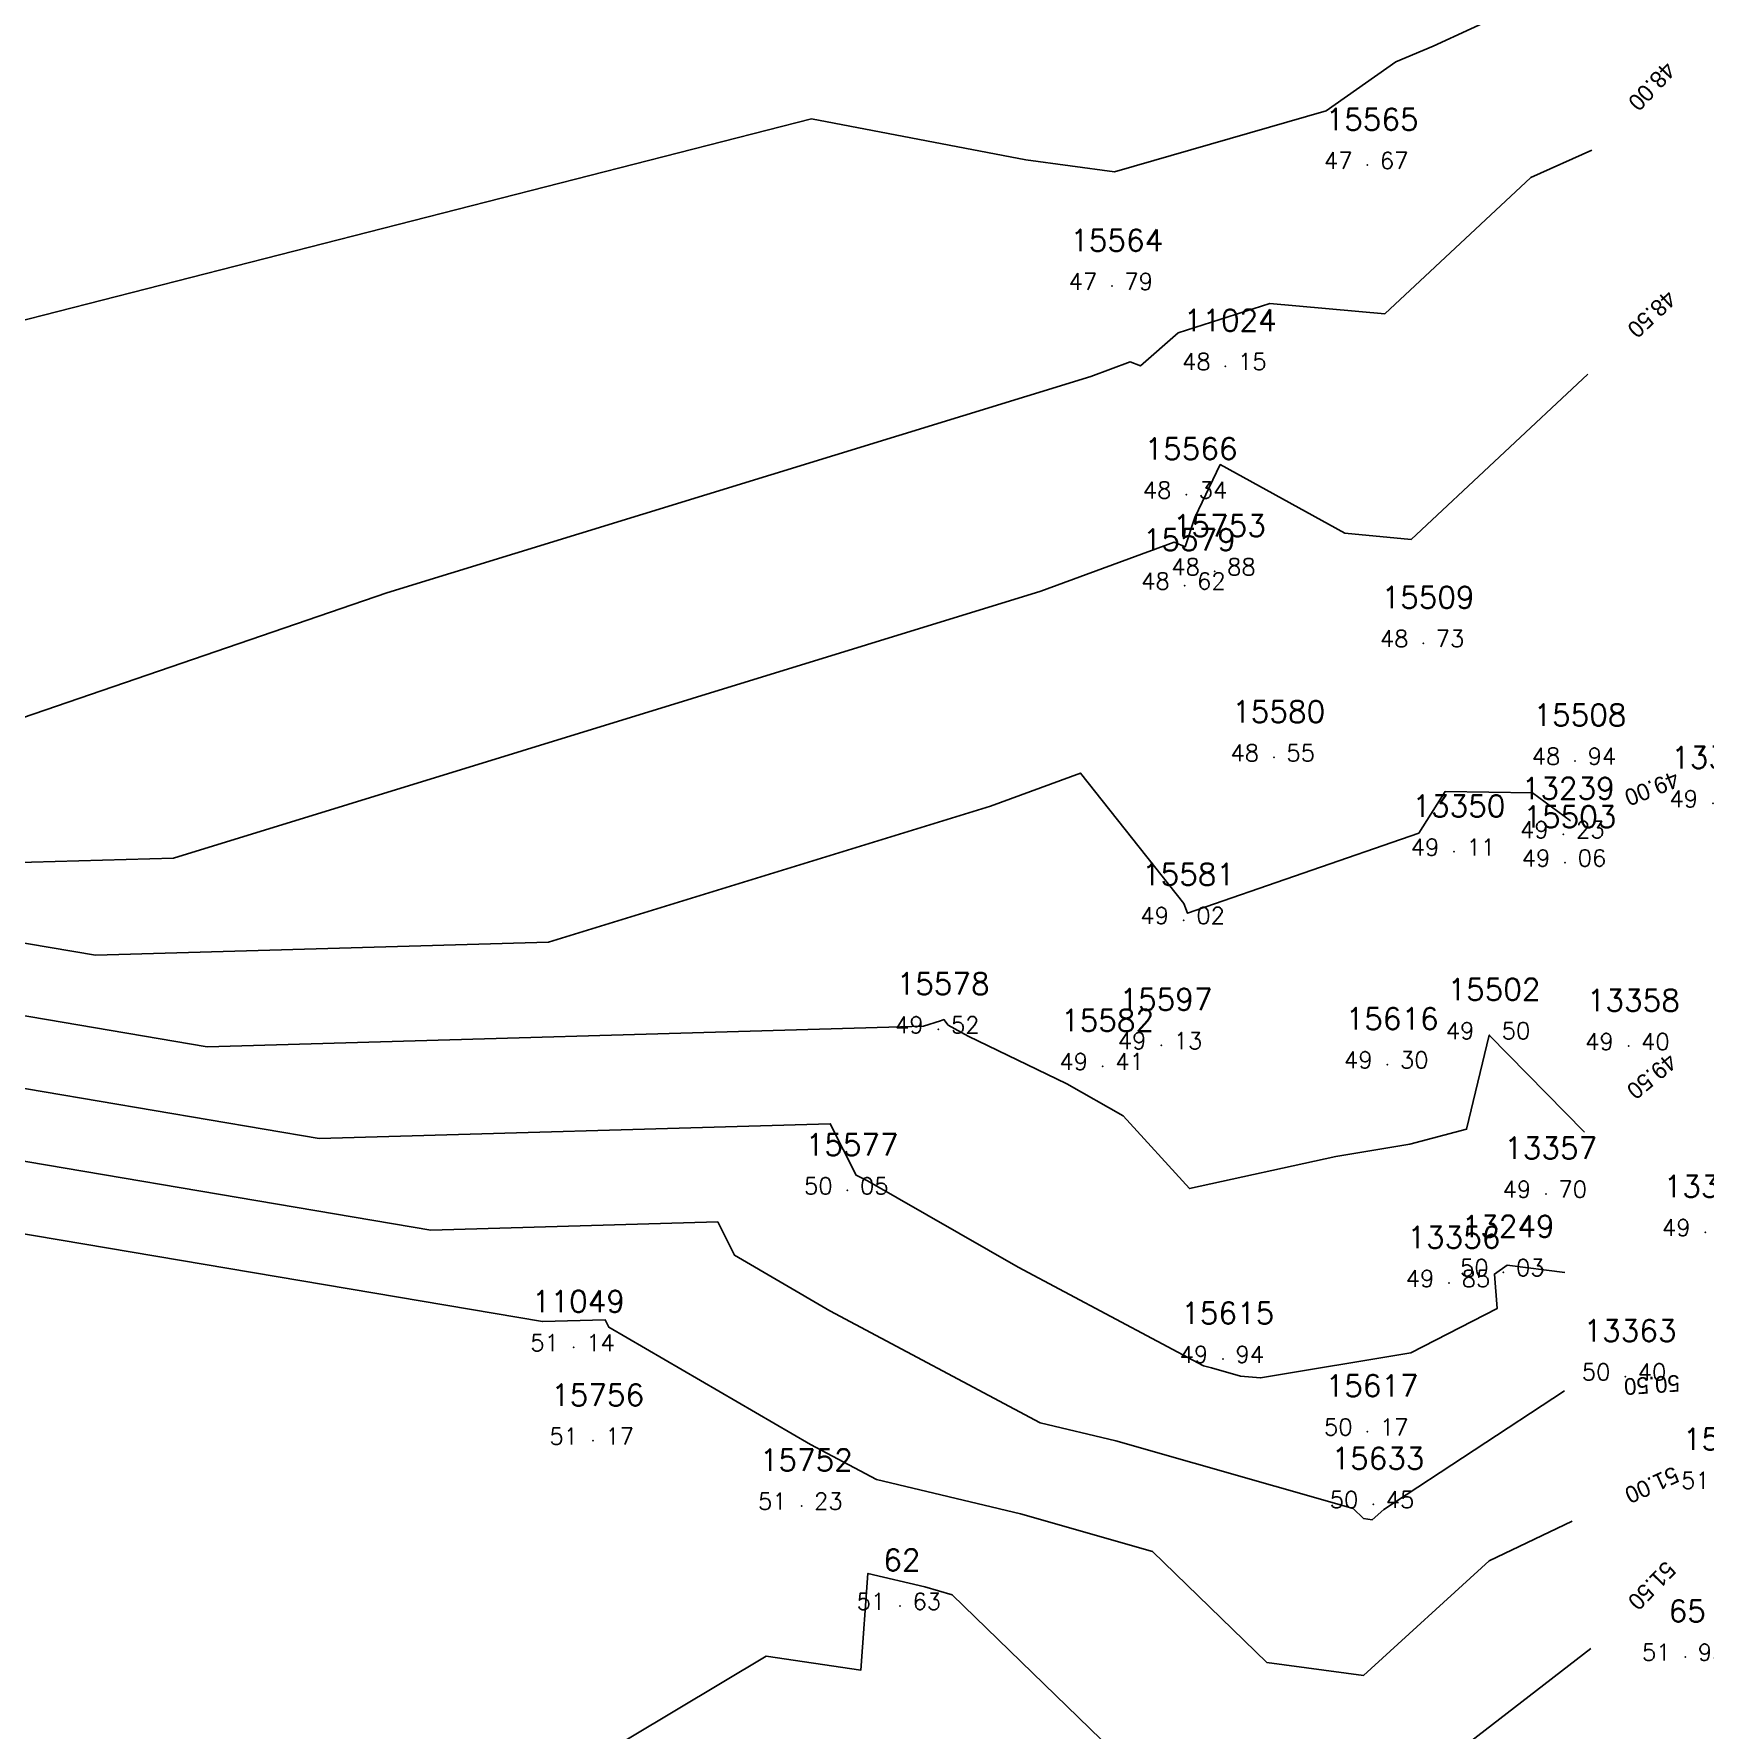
# Model space of a CAD drawing. Header units: millimetres. Extents: x 1412565 to 1412813, y 4931476 to 4931699.
# Drawn here: x 1412728.61 to 1412748.64, y 4931598.96 to 4931619.29 of the extents above; entities that cross this region are included whole.
import ezdxf
from ezdxf.enums import TextEntityAlignment as Align

# ---------------------------------------------------------------- set-up
doc = ezdxf.new("R2010")
doc.units = ezdxf.units.MM
for name, color, linetype in [('CIVIL', 50, 'Continuous'), ('CIVIL-DRAW', 80, 'Continuous'), ('CIVIL-NONAME', 130, 'Continuous'), ('CIVIL-TEXT', 240, 'Continuous'), ('CIVIL-Z', 50, 'Continuous'), ('Tcontours0', 7, 'Continuous'), ('Tcontours1', 7, 'Continuous'), ('Tcontours2', 7, 'Continuous')]:
    doc.layers.add(name, color=color, linetype=linetype)
doc.styles.add('CIVILCADMAIN', font='TXT.SHX')
doc.styles.add('MAVAT_HebTXT', font='hebtxt.shx')
doc.styles.get("Standard").update_dxf_attribs({"font": 'arial.ttf'})

# ---------------------------------------------------------------- blocks, each defined once
blk = doc.blocks.new('CIVIL-ZZ')
at = {"layer": 'CIVIL-DRAW'}
blk.add_point((0, 0), dxfattribs=at)
at = {"layer": 'CIVIL-NONAME'}
blk.add_attdef('NAME', text='', height=1.8, dxfattribs=at).set_placement((0, 2.1), align=Align.CENTER)
at = {"layer": 'CIVIL-TEXT', "flags": 8}
blk.add_attdef('TEXT', text='', height=2, dxfattribs=at).set_placement((0.2, -3.3), align=Align.CENTER)
at = {"layer": 'CIVIL-Z'}
blk.add_attdef('Z1', text='', height=1.6, dxfattribs=at).set_placement((-0.75, -0.225), align=Align.RIGHT)
blk.add_attdef('Z2', (0.75, -0.225), '', height=1.6, dxfattribs=at)

msp = doc.modelspace()

# ---------------------------------------------------------------- linework, layer by layer
at = {"layer": 'Tcontours0', "elevation": 50}
msp.add_lwpolyline([(1412726.755, 4931606.948), (1412732.029, 4931606.054), (1412738.155, 4931606.231), (1412738.463, 4931605.612), (1412738.599, 4931605.546), (1412740.405, 4931604.512), (1412742.625, 4931603.328), (1412742.723, 4931603.305), (1412743.072, 4931603.205), (1412743.311, 4931603.183), (1412745.111, 4931603.486), (1412746.145, 4931604.015), (1412746.112, 4931604.428), (1412746.266, 4931604.535), (1412746.957, 4931604.448)], dxfattribs=at)
at = {"layer": 'Tcontours1'}
for points, elevation in [([(1412726.831, 4931610.534), (1412732.842, 4931612.592), (1412741.278, 4931615.188), (1412741.75, 4931615.362), (1412741.87, 4931615.315), (1412742.323, 4931615.71), (1412743.421, 4931616.063), (1412744.799, 4931615.936), (1412746.548, 4931617.573), (1412747.28, 4931617.901)], 48), ([(1412708.941, 4931609.419), (1412710.167, 4931610.025), (1412713.702, 4931610.612), (1412714.23, 4931610.212), (1412716.529, 4931609.703), (1412717.363, 4931609.535), (1412719.122, 4931608.392), (1412719.947, 4931608.032), (1412720.834, 4931608.085), (1412721.972, 4931607.591), (1412722.267, 4931607.654), (1412722.996, 4931607.667), (1412726.913, 4931608.664), (1412729.352, 4931608.251), (1412734.778, 4931608.408), (1412740.075, 4931610.038), (1412741.154, 4931610.434), (1412742.391, 4931608.871), (1412742.436, 4931608.753), (1412745.206, 4931609.712), (1412745.523, 4931610.214), (1412746.568, 4931610.195), (1412747.024, 4931609.861)], 49), ([(1412722.465, 4931598.76), (1412722.896, 4931599.514), (1412722.906, 4931600.061), (1412723.757, 4931600.194), (1412725.768, 4931602.55), (1412726.22, 4931604.622), (1412726.389, 4931605.037), (1412726.319, 4931605.161), (1412726.596, 4931605.232), (1412734.705, 4931603.858), (1412735.458, 4931603.879), (1412735.501, 4931603.791), (1412737.917, 4931602.387), (1412738.71, 4931601.964), (1412740.433, 4931601.553), (1412742.017, 4931601.101), (1412743.386, 4931599.772), (1412744.542, 4931599.618), (1412746.05, 4931600.99), (1412747.044, 4931601.465)], 51)]:
    msp.add_lwpolyline(points, dxfattribs=dict(at, elevation=elevation))
at = {"layer": 'Tcontours2'}
for points, elevation in [([(1412728.368, 4931615.83), (1412737.931, 4931618.274), (1412740.499, 4931617.782), (1412741.561, 4931617.638), (1412744.095, 4931618.373), (1412744.933, 4931618.959), (1412745.38, 4931619.148), (1412747.185, 4931619.98)], 47.5), ([(1412708.934, 4931610.638), (1412709.46, 4931610.883), (1412712.313, 4931611.357), (1412714.061, 4931611.789), (1412714.284, 4931611.884), (1412717.192, 4931611.457), (1412718.299, 4931611.786), (1412719.214, 4931611.198), (1412720.818, 4931609.55), (1412722.359, 4931608.881), (1412723.223, 4931609.066), (1412725.353, 4931609.105), (1412726.993, 4931609.522), (1412728.014, 4931609.349), (1412730.285, 4931609.415), (1412740.676, 4931612.613), (1412742.274, 4931613.199), (1412742.409, 4931613.147), (1412742.521, 4931613.497), (1412742.828, 4931614.131), (1412744.32, 4931613.307), (1412745.115, 4931613.233), (1412747.233, 4931615.216)], 48.5), ([(1412726.834, 4931607.806), (1412730.69, 4931607.153), (1412739.27, 4931607.4), (1412739.474, 4931607.463), (1412739.516, 4931607.478), (1412739.568, 4931607.412), (1412739.808, 4931607.28), (1412740.99, 4931606.71), (1412741.665, 4931606.324), (1412742.458, 4931605.452), (1412744.214, 4931605.837), (1412745.099, 4931605.987), (1412745.78, 4931606.165), (1412746.05, 4931607.29), (1412747.191, 4931606.129)], 49.5), ([(1412726.675, 4931606.09), (1412733.367, 4931604.956), (1412736.806, 4931605.055), (1412737.006, 4931604.654), (1412738.15, 4931603.988), (1412740.668, 4931602.646), (1412741.578, 4931602.429), (1412744.42, 4931601.618), (1412744.544, 4931601.497), (1412744.649, 4931601.483), (1412744.786, 4931601.608), (1412746.952, 4931603.03)], 50.5), ([(1412733.028, 4931597.241), (1412737.388, 4931599.847), (1412738.522, 4931599.681), (1412738.606, 4931600.84), (1412739.288, 4931600.678), (1412739.615, 4931600.584), (1412742.227, 4931598.047)], 51.5), ([(1412744.436, 4931597.752), (1412747.267, 4931599.941)], 51.5)]:
    msp.add_lwpolyline(points, dxfattribs=dict(at, elevation=elevation))

# ---------------------------------------------------------------- block references
at = {"layer": 'CIVIL'}
ref = msp.add_blockref('CIVIL-ZZ', (1412744.59, 4931617.72, 47.67), dxfattribs=dict(at, xscale=0.2, yscale=0.2))
ref.add_attrib('Z2', '67', (1412744.74, 4931617.675), dxfattribs={"layer": 'CIVIL-Z', "height": 0.2, "style": 'CIVILCADMAIN'})
ref.add_attrib('Z1', '47', (1412744.07, 4931617.675), dxfattribs={"layer": 'CIVIL-Z', "height": 0.2, "style": 'CIVILCADMAIN'})
ref.add_attrib('NAME', '15565', (1412744.09, 4931618.14), dxfattribs={"layer": 'CIVIL-NONAME', "height": 0.26, "style": 'CIVILCADMAIN'})
ref = msp.add_blockref('CIVIL-ZZ', (1412741.53, 4931616.27, 47.79), dxfattribs=dict(at, xscale=0.2, yscale=0.2))
ref.add_attrib('Z2', '79', (1412741.68, 4931616.225), dxfattribs={"layer": 'CIVIL-Z', "height": 0.2, "style": 'CIVILCADMAIN'})
ref.add_attrib('Z1', '47', (1412741.01, 4931616.225), dxfattribs={"layer": 'CIVIL-Z', "height": 0.2, "style": 'CIVILCADMAIN'})
ref.add_attrib('NAME', '15564', (1412741.03, 4931616.69), dxfattribs={"layer": 'CIVIL-NONAME', "height": 0.26, "style": 'CIVILCADMAIN'})
ref = msp.add_blockref('CIVIL-ZZ', (1412742.89, 4931615.31, 48.15), dxfattribs=dict(at, xscale=0.2, yscale=0.2))
ref.add_attrib('Z2', '15', (1412743.04, 4931615.265), dxfattribs={"layer": 'CIVIL-Z', "height": 0.2, "style": 'CIVILCADMAIN'})
ref.add_attrib('Z1', '48', (1412742.37, 4931615.265), dxfattribs={"layer": 'CIVIL-Z', "height": 0.2, "style": 'CIVILCADMAIN'})
ref.add_attrib('NAME', '11024', (1412742.39, 4931615.73), dxfattribs={"layer": 'CIVIL-NONAME', "height": 0.26, "style": 'CIVILCADMAIN'})
ref = msp.add_blockref('CIVIL-ZZ', (1412742.42, 4931613.77, 48.34), dxfattribs=dict(at, xscale=0.2, yscale=0.2))
ref.add_attrib('Z2', '34', (1412742.57, 4931613.725), dxfattribs={"layer": 'CIVIL-Z', "height": 0.2, "style": 'CIVILCADMAIN'})
ref.add_attrib('Z1', '48', (1412741.9, 4931613.725), dxfattribs={"layer": 'CIVIL-Z', "height": 0.2, "style": 'CIVILCADMAIN'})
ref.add_attrib('NAME', '15566', (1412741.92, 4931614.19), dxfattribs={"layer": 'CIVIL-NONAME', "height": 0.26, "style": 'CIVILCADMAIN'})
ref = msp.add_blockref('CIVIL-ZZ', (1412742.76, 4931612.85, 48.88), dxfattribs=dict(at, xscale=0.2, yscale=0.2))
ref.add_attrib('Z2', '88', (1412742.91, 4931612.805), dxfattribs={"layer": 'CIVIL-Z', "height": 0.2, "style": 'CIVILCADMAIN'})
ref.add_attrib('Z1', '48', (1412742.24, 4931612.805), dxfattribs={"layer": 'CIVIL-Z', "height": 0.2, "style": 'CIVILCADMAIN'})
ref.add_attrib('NAME', '15753', (1412742.26, 4931613.27), dxfattribs={"layer": 'CIVIL-NONAME', "height": 0.26, "style": 'CIVILCADMAIN'})
ref = msp.add_blockref('CIVIL-ZZ', (1412742.4, 4931612.68, 48.62), dxfattribs=dict(at, xscale=0.2, yscale=0.2))
ref.add_attrib('Z2', '62', (1412742.55, 4931612.635), dxfattribs={"layer": 'CIVIL-Z', "height": 0.2, "style": 'CIVILCADMAIN'})
ref.add_attrib('Z1', '48', (1412741.88, 4931612.635), dxfattribs={"layer": 'CIVIL-Z', "height": 0.2, "style": 'CIVILCADMAIN'})
ref.add_attrib('NAME', '15579', (1412741.9, 4931613.1), dxfattribs={"layer": 'CIVIL-NONAME', "height": 0.26, "style": 'CIVILCADMAIN'})
ref = msp.add_blockref('CIVIL-ZZ', (1412745.26, 4931611.99, 48.73), dxfattribs=dict(at, xscale=0.2, yscale=0.2))
ref.add_attrib('Z2', '73', (1412745.41, 4931611.945), dxfattribs={"layer": 'CIVIL-Z', "height": 0.2, "style": 'CIVILCADMAIN'})
ref.add_attrib('Z1', '48', (1412744.74, 4931611.945), dxfattribs={"layer": 'CIVIL-Z', "height": 0.2, "style": 'CIVILCADMAIN'})
ref.add_attrib('NAME', '15509', (1412744.76, 4931612.41), dxfattribs={"layer": 'CIVIL-NONAME', "height": 0.26, "style": 'CIVILCADMAIN'})
ref = msp.add_blockref('CIVIL-ZZ', (1412743.47, 4931610.62, 48.55), dxfattribs=dict(at, xscale=0.2, yscale=0.2))
ref.add_attrib('Z2', '55', (1412743.62, 4931610.575), dxfattribs={"layer": 'CIVIL-Z', "height": 0.2, "style": 'CIVILCADMAIN'})
ref.add_attrib('Z1', '48', (1412742.95, 4931610.575), dxfattribs={"layer": 'CIVIL-Z', "height": 0.2, "style": 'CIVILCADMAIN'})
ref.add_attrib('NAME', '15580', (1412742.97, 4931611.04), dxfattribs={"layer": 'CIVIL-NONAME', "height": 0.26, "style": 'CIVILCADMAIN'})
ref = msp.add_blockref('CIVIL-ZZ', (1412747.08, 4931610.58, 48.94), dxfattribs=dict(at, xscale=0.2, yscale=0.2))
ref.add_attrib('Z2', '94', (1412747.23, 4931610.535), dxfattribs={"layer": 'CIVIL-Z', "height": 0.2, "style": 'CIVILCADMAIN'})
ref.add_attrib('Z1', '48', (1412746.56, 4931610.535), dxfattribs={"layer": 'CIVIL-Z', "height": 0.2, "style": 'CIVILCADMAIN'})
ref.add_attrib('NAME', '15508', (1412746.58, 4931611), dxfattribs={"layer": 'CIVIL-NONAME', "height": 0.26, "style": 'CIVILCADMAIN'})
ref = msp.add_blockref('CIVIL-ZZ', (1412748.73, 4931610.07, 49.02), dxfattribs=dict(at, xscale=0.2, yscale=0.2))
ref.add_attrib('Z2', '02', (1412748.88, 4931610.025), dxfattribs={"layer": 'CIVIL-Z', "height": 0.2, "style": 'CIVILCADMAIN'})
ref.add_attrib('Z1', '49', (1412748.21, 4931610.025), dxfattribs={"layer": 'CIVIL-Z', "height": 0.2, "style": 'CIVILCADMAIN'})
ref.add_attrib('NAME', '13355', (1412748.23, 4931610.49), dxfattribs={"layer": 'CIVIL-NONAME', "height": 0.26, "style": 'CIVILCADMAIN'})
ref = msp.add_blockref('CIVIL-ZZ', (1412746.94, 4931609.7, 49.23), dxfattribs=dict(at, xscale=0.2, yscale=0.2))
ref.add_attrib('Z2', '23', (1412747.09, 4931609.655), dxfattribs={"layer": 'CIVIL-Z', "height": 0.2, "style": 'CIVILCADMAIN'})
ref.add_attrib('Z1', '49', (1412746.42, 4931609.655), dxfattribs={"layer": 'CIVIL-Z', "height": 0.2, "style": 'CIVILCADMAIN'})
ref.add_attrib('NAME', '13239', (1412746.44, 4931610.12), dxfattribs={"layer": 'CIVIL-NONAME', "height": 0.26, "style": 'CIVILCADMAIN'})
ref = msp.add_blockref('CIVIL-ZZ', (1412745.63, 4931609.49, 49.11), dxfattribs=dict(at, xscale=0.2, yscale=0.2))
ref.add_attrib('Z2', '11', (1412745.78, 4931609.445), dxfattribs={"layer": 'CIVIL-Z', "height": 0.2, "style": 'CIVILCADMAIN'})
ref.add_attrib('Z1', '49', (1412745.11, 4931609.445), dxfattribs={"layer": 'CIVIL-Z', "height": 0.2, "style": 'CIVILCADMAIN'})
ref.add_attrib('NAME', '13350', (1412745.13, 4931609.91), dxfattribs={"layer": 'CIVIL-NONAME', "height": 0.26, "style": 'CIVILCADMAIN'})
ref = msp.add_blockref('CIVIL-ZZ', (1412746.96, 4931609.36, 49.06), dxfattribs=dict(at, xscale=0.2, yscale=0.2))
ref.add_attrib('Z2', '06', (1412747.11, 4931609.315), dxfattribs={"layer": 'CIVIL-Z', "height": 0.2, "style": 'CIVILCADMAIN'})
ref.add_attrib('Z1', '49', (1412746.44, 4931609.315), dxfattribs={"layer": 'CIVIL-Z', "height": 0.2, "style": 'CIVILCADMAIN'})
ref.add_attrib('NAME', '15503', (1412746.46, 4931609.78), dxfattribs={"layer": 'CIVIL-NONAME', "height": 0.26, "style": 'CIVILCADMAIN'})
ref = msp.add_blockref('CIVIL-ZZ', (1412742.39, 4931608.67, 49.02), dxfattribs=dict(at, xscale=0.2, yscale=0.2))
ref.add_attrib('Z2', '02', (1412742.54, 4931608.625), dxfattribs={"layer": 'CIVIL-Z', "height": 0.2, "style": 'CIVILCADMAIN'})
ref.add_attrib('Z1', '49', (1412741.87, 4931608.625), dxfattribs={"layer": 'CIVIL-Z', "height": 0.2, "style": 'CIVILCADMAIN'})
ref.add_attrib('NAME', '15581', (1412741.89, 4931609.09), dxfattribs={"layer": 'CIVIL-NONAME', "height": 0.26, "style": 'CIVILCADMAIN'})
ref = msp.add_blockref('CIVIL-ZZ', (1412739.45, 4931607.36, 49.52), dxfattribs=dict(at, xscale=0.2, yscale=0.2))
ref.add_attrib('Z2', '52', (1412739.6, 4931607.315), dxfattribs={"layer": 'CIVIL-Z', "height": 0.2, "style": 'CIVILCADMAIN'})
ref.add_attrib('Z1', '49', (1412738.93, 4931607.315), dxfattribs={"layer": 'CIVIL-Z', "height": 0.2, "style": 'CIVILCADMAIN'})
ref.add_attrib('NAME', '15578', (1412738.95, 4931607.78), dxfattribs={"layer": 'CIVIL-NONAME', "height": 0.26, "style": 'CIVILCADMAIN'})
ref = msp.add_blockref('CIVIL-ZZ', (1412742.12, 4931607.17, 49.13), dxfattribs=dict(at, xscale=0.2, yscale=0.2))
ref.add_attrib('Z2', '13', (1412742.27, 4931607.125), dxfattribs={"layer": 'CIVIL-Z', "height": 0.2, "style": 'CIVILCADMAIN'})
ref.add_attrib('Z1', '49', (1412741.6, 4931607.125), dxfattribs={"layer": 'CIVIL-Z', "height": 0.2, "style": 'CIVILCADMAIN'})
ref.add_attrib('NAME', '15597', (1412741.62, 4931607.59), dxfattribs={"layer": 'CIVIL-NONAME', "height": 0.26, "style": 'CIVILCADMAIN'})
ref = msp.add_blockref('CIVIL-ZZ', (1412746.05, 4931607.29, 49.5), dxfattribs=dict(at, xscale=0.2, yscale=0.2))
ref.add_attrib('Z2', '50', (1412746.2, 4931607.245), dxfattribs={"layer": 'CIVIL-Z', "height": 0.2, "style": 'CIVILCADMAIN'})
ref.add_attrib('Z1', '49', (1412745.53, 4931607.245), dxfattribs={"layer": 'CIVIL-Z', "height": 0.2, "style": 'CIVILCADMAIN'})
ref.add_attrib('NAME', '15502', (1412745.55, 4931607.71), dxfattribs={"layer": 'CIVIL-NONAME', "height": 0.26, "style": 'CIVILCADMAIN'})
ref = msp.add_blockref('CIVIL-ZZ', (1412747.72, 4931607.16, 49.4), dxfattribs=dict(at, xscale=0.2, yscale=0.2))
ref.add_attrib('Z2', '40', (1412747.87, 4931607.115), dxfattribs={"layer": 'CIVIL-Z', "height": 0.2, "style": 'CIVILCADMAIN'})
ref.add_attrib('Z1', '49', (1412747.2, 4931607.115), dxfattribs={"layer": 'CIVIL-Z', "height": 0.2, "style": 'CIVILCADMAIN'})
ref.add_attrib('NAME', '13358', (1412747.22, 4931607.58), dxfattribs={"layer": 'CIVIL-NONAME', "height": 0.26, "style": 'CIVILCADMAIN'})
ref = msp.add_blockref('CIVIL-ZZ', (1412741.42, 4931606.92, 49.41), dxfattribs=dict(at, xscale=0.2, yscale=0.2))
ref.add_attrib('Z2', '41', (1412741.57, 4931606.875), dxfattribs={"layer": 'CIVIL-Z', "height": 0.2, "style": 'CIVILCADMAIN'})
ref.add_attrib('Z1', '49', (1412740.9, 4931606.875), dxfattribs={"layer": 'CIVIL-Z', "height": 0.2, "style": 'CIVILCADMAIN'})
ref.add_attrib('NAME', '15582', (1412740.92, 4931607.34), dxfattribs={"layer": 'CIVIL-NONAME', "height": 0.26, "style": 'CIVILCADMAIN'})
ref = msp.add_blockref('CIVIL-ZZ', (1412744.83, 4931606.94, 49.3), dxfattribs=dict(at, xscale=0.2, yscale=0.2))
ref.add_attrib('Z2', '30', (1412744.98, 4931606.895), dxfattribs={"layer": 'CIVIL-Z', "height": 0.2, "style": 'CIVILCADMAIN'})
ref.add_attrib('Z1', '49', (1412744.31, 4931606.895), dxfattribs={"layer": 'CIVIL-Z', "height": 0.2, "style": 'CIVILCADMAIN'})
ref.add_attrib('NAME', '15616', (1412744.33, 4931607.36), dxfattribs={"layer": 'CIVIL-NONAME', "height": 0.26, "style": 'CIVILCADMAIN'})
ref = msp.add_blockref('CIVIL-ZZ', (1412738.36, 4931605.43, 50.05), dxfattribs=dict(at, xscale=0.2, yscale=0.2))
ref.add_attrib('Z2', '05', (1412738.51, 4931605.385), dxfattribs={"layer": 'CIVIL-Z', "height": 0.2, "style": 'CIVILCADMAIN'})
ref.add_attrib('Z1', '50', (1412737.84, 4931605.385), dxfattribs={"layer": 'CIVIL-Z', "height": 0.2, "style": 'CIVILCADMAIN'})
ref.add_attrib('NAME', '15577', (1412737.86, 4931605.85), dxfattribs={"layer": 'CIVIL-NONAME', "height": 0.26, "style": 'CIVILCADMAIN'})
ref = msp.add_blockref('CIVIL-ZZ', (1412746.73, 4931605.39, 49.7), dxfattribs=dict(at, xscale=0.2, yscale=0.2))
ref.add_attrib('Z2', '70', (1412746.88, 4931605.345), dxfattribs={"layer": 'CIVIL-Z', "height": 0.2, "style": 'CIVILCADMAIN'})
ref.add_attrib('Z1', '49', (1412746.21, 4931605.345), dxfattribs={"layer": 'CIVIL-Z', "height": 0.2, "style": 'CIVILCADMAIN'})
ref.add_attrib('NAME', '13357', (1412746.23, 4931605.81), dxfattribs={"layer": 'CIVIL-NONAME', "height": 0.26, "style": 'CIVILCADMAIN'})
ref = msp.add_blockref('CIVIL-ZZ', (1412748.64, 4931604.93, 49.92), dxfattribs=dict(at, xscale=0.2, yscale=0.2))
ref.add_attrib('Z2', '92', (1412748.79, 4931604.885), dxfattribs={"layer": 'CIVIL-Z', "height": 0.2, "style": 'CIVILCADMAIN'})
ref.add_attrib('Z1', '49', (1412748.12, 4931604.885), dxfattribs={"layer": 'CIVIL-Z', "height": 0.2, "style": 'CIVILCADMAIN'})
ref.add_attrib('NAME', '13362', (1412748.14, 4931605.35), dxfattribs={"layer": 'CIVIL-NONAME', "height": 0.26, "style": 'CIVILCADMAIN'})
ref = msp.add_blockref('CIVIL-ZZ', (1412745.57, 4931604.32, 49.85), dxfattribs=dict(at, xscale=0.2, yscale=0.2))
ref.add_attrib('Z2', '85', (1412745.72, 4931604.275), dxfattribs={"layer": 'CIVIL-Z', "height": 0.2, "style": 'CIVILCADMAIN'})
ref.add_attrib('Z1', '49', (1412745.05, 4931604.275), dxfattribs={"layer": 'CIVIL-Z', "height": 0.2, "style": 'CIVILCADMAIN'})
ref.add_attrib('NAME', '13356', (1412745.07, 4931604.74), dxfattribs={"layer": 'CIVIL-NONAME', "height": 0.26, "style": 'CIVILCADMAIN'})
ref = msp.add_blockref('CIVIL-ZZ', (1412746.22, 4931604.45, 50.03), dxfattribs=dict(at, xscale=0.2, yscale=0.2))
ref.add_attrib('Z2', '03', (1412746.37, 4931604.405), dxfattribs={"layer": 'CIVIL-Z', "height": 0.2, "style": 'CIVILCADMAIN'})
ref.add_attrib('Z1', '50', (1412745.7, 4931604.405), dxfattribs={"layer": 'CIVIL-Z', "height": 0.2, "style": 'CIVILCADMAIN'})
ref.add_attrib('NAME', '13249', (1412745.72, 4931604.87), dxfattribs={"layer": 'CIVIL-NONAME', "height": 0.26, "style": 'CIVILCADMAIN'})
ref = msp.add_blockref('CIVIL-ZZ', (1412735.08, 4931603.55, 51.14), dxfattribs=dict(at, xscale=0.2, yscale=0.2))
ref.add_attrib('Z2', '14', (1412735.23, 4931603.505), dxfattribs={"layer": 'CIVIL-Z', "height": 0.2, "style": 'CIVILCADMAIN'})
ref.add_attrib('Z1', '51', (1412734.56, 4931603.505), dxfattribs={"layer": 'CIVIL-Z', "height": 0.2, "style": 'CIVILCADMAIN'})
ref.add_attrib('NAME', '11049', (1412734.58, 4931603.97), dxfattribs={"layer": 'CIVIL-NONAME', "height": 0.26, "style": 'CIVILCADMAIN'})
ref = msp.add_blockref('CIVIL-ZZ', (1412742.86, 4931603.41, 49.94), dxfattribs=dict(at, xscale=0.2, yscale=0.2))
ref.add_attrib('Z2', '94', (1412743.01, 4931603.365), dxfattribs={"layer": 'CIVIL-Z', "height": 0.2, "style": 'CIVILCADMAIN'})
ref.add_attrib('Z1', '49', (1412742.34, 4931603.365), dxfattribs={"layer": 'CIVIL-Z', "height": 0.2, "style": 'CIVILCADMAIN'})
ref.add_attrib('NAME', '15615', (1412742.36, 4931603.83), dxfattribs={"layer": 'CIVIL-NONAME', "height": 0.26, "style": 'CIVILCADMAIN'})
ref = msp.add_blockref('CIVIL-ZZ', (1412747.68, 4931603.2, 50.4), dxfattribs=dict(at, xscale=0.2, yscale=0.2))
ref.add_attrib('Z2', '40', (1412747.83, 4931603.155), dxfattribs={"layer": 'CIVIL-Z', "height": 0.2, "style": 'CIVILCADMAIN'})
ref.add_attrib('Z1', '50', (1412747.16, 4931603.155), dxfattribs={"layer": 'CIVIL-Z', "height": 0.2, "style": 'CIVILCADMAIN'})
ref.add_attrib('NAME', '13363', (1412747.18, 4931603.62), dxfattribs={"layer": 'CIVIL-NONAME', "height": 0.26, "style": 'CIVILCADMAIN'})
ref = msp.add_blockref('CIVIL-ZZ', (1412735.31, 4931602.43, 51.17), dxfattribs=dict(at, xscale=0.2, yscale=0.2))
ref.add_attrib('Z2', '17', (1412735.46, 4931602.385), dxfattribs={"layer": 'CIVIL-Z', "height": 0.2, "style": 'CIVILCADMAIN'})
ref.add_attrib('Z1', '51', (1412734.79, 4931602.385), dxfattribs={"layer": 'CIVIL-Z', "height": 0.2, "style": 'CIVILCADMAIN'})
ref.add_attrib('NAME', '15756', (1412734.81, 4931602.85), dxfattribs={"layer": 'CIVIL-NONAME', "height": 0.26, "style": 'CIVILCADMAIN'})
ref = msp.add_blockref('CIVIL-ZZ', (1412744.59, 4931602.54, 50.17), dxfattribs=dict(at, xscale=0.2, yscale=0.2))
ref.add_attrib('Z2', '17', (1412744.74, 4931602.495), dxfattribs={"layer": 'CIVIL-Z', "height": 0.2, "style": 'CIVILCADMAIN'})
ref.add_attrib('Z1', '50', (1412744.07, 4931602.495), dxfattribs={"layer": 'CIVIL-Z', "height": 0.2, "style": 'CIVILCADMAIN'})
ref.add_attrib('NAME', '15617', (1412744.09, 4931602.96), dxfattribs={"layer": 'CIVIL-NONAME', "height": 0.26, "style": 'CIVILCADMAIN'})
ref = msp.add_blockref('CIVIL-ZZ', (1412748.87, 4931601.9, 51.53), dxfattribs=dict(at, xscale=0.2, yscale=0.2))
ref.add_attrib('Z2', '53', (1412749.02, 4931601.855), dxfattribs={"layer": 'CIVIL-Z', "height": 0.2, "style": 'CIVILCADMAIN'})
ref.add_attrib('Z1', '51', (1412748.35, 4931601.855), dxfattribs={"layer": 'CIVIL-Z', "height": 0.2, "style": 'CIVILCADMAIN'})
ref.add_attrib('NAME', '15495', (1412748.37, 4931602.32), dxfattribs={"layer": 'CIVIL-NONAME', "height": 0.26, "style": 'CIVILCADMAIN'})
ref = msp.add_blockref('CIVIL-ZZ', (1412737.81, 4931601.65, 51.23), dxfattribs=dict(at, xscale=0.2, yscale=0.2))
ref.add_attrib('Z2', '23', (1412737.96, 4931601.605), dxfattribs={"layer": 'CIVIL-Z', "height": 0.2, "style": 'CIVILCADMAIN'})
ref.add_attrib('Z1', '51', (1412737.29, 4931601.605), dxfattribs={"layer": 'CIVIL-Z', "height": 0.2, "style": 'CIVILCADMAIN'})
ref.add_attrib('NAME', '15752', (1412737.31, 4931602.07), dxfattribs={"layer": 'CIVIL-NONAME', "height": 0.26, "style": 'CIVILCADMAIN'})
ref = msp.add_blockref('CIVIL-ZZ', (1412744.66, 4931601.67, 50.45), dxfattribs=dict(at, xscale=0.2, yscale=0.2))
ref.add_attrib('Z2', '45', (1412744.81, 4931601.625), dxfattribs={"layer": 'CIVIL-Z', "height": 0.2, "style": 'CIVILCADMAIN'})
ref.add_attrib('Z1', '50', (1412744.14, 4931601.625), dxfattribs={"layer": 'CIVIL-Z', "height": 0.2, "style": 'CIVILCADMAIN'})
ref.add_attrib('NAME', '15633', (1412744.16, 4931602.09), dxfattribs={"layer": 'CIVIL-NONAME', "height": 0.26, "style": 'CIVILCADMAIN'})
ref = msp.add_blockref('CIVIL-ZZ', (1412738.99, 4931600.45, 51.63), dxfattribs=dict(at, xscale=0.2, yscale=0.2))
ref.add_attrib('Z2', '63', (1412739.14, 4931600.405), dxfattribs={"layer": 'CIVIL-Z', "height": 0.2, "style": 'CIVILCADMAIN'})
ref.add_attrib('Z1', '51', (1412738.47, 4931600.405), dxfattribs={"layer": 'CIVIL-Z', "height": 0.2, "style": 'CIVILCADMAIN'})
ref.add_attrib('NAME', '62', (1412738.79, 4931600.87), dxfattribs={"layer": 'CIVIL-NONAME', "height": 0.26, "style": 'CIVILCADMAIN'})
ref = msp.add_blockref('CIVIL-ZZ', (1412748.4, 4931599.84, 51.93), dxfattribs=dict(at, xscale=0.2, yscale=0.2))
ref.add_attrib('Z2', '93', (1412748.55, 4931599.795), dxfattribs={"layer": 'CIVIL-Z', "height": 0.2, "style": 'CIVILCADMAIN'})
ref.add_attrib('Z1', '51', (1412747.88, 4931599.795), dxfattribs={"layer": 'CIVIL-Z', "height": 0.2, "style": 'CIVILCADMAIN'})
ref.add_attrib('NAME', '65', (1412748.2, 4931600.26), dxfattribs={"layer": 'CIVIL-NONAME', "height": 0.26, "style": 'CIVILCADMAIN'})

# ---------------------------------------------------------------- texts
at = {"layer": 'Tcontours1', "style": 'MAVAT_HebTXT'}
for s, rotation, p in [('48.00', 226.7115, (1412748, 4931618.665, 48)), ('49.00', 201.6145, (1412748, 4931610.248, 49)), ('51.00', 204.4727, (1412748, 4931601.9, 51))]:
    msp.add_text(s, height=0.2, rotation=rotation, dxfattribs=at).set_placement(p, align=Align.MIDDLE_CENTER)
at = {"layer": 'Tcontours2', "style": 'MAVAT_HebTXT'}
for s, rotation, p in [('48.50', 223.1022, (1412748, 4931615.934, 48.5)), ('49.50', 219.5855, (1412748, 4931606.798, 49.5)), ('50.50', 183.7482, (1412748, 4931603.099, 50.5)), ('51.50', 225.7012, (1412748, 4931600.692, 51.5))]:
    msp.add_text(s, height=0.2, rotation=rotation, dxfattribs=at).set_placement(p, align=Align.MIDDLE_CENTER)

doc.saveas('drawing.dxf')
